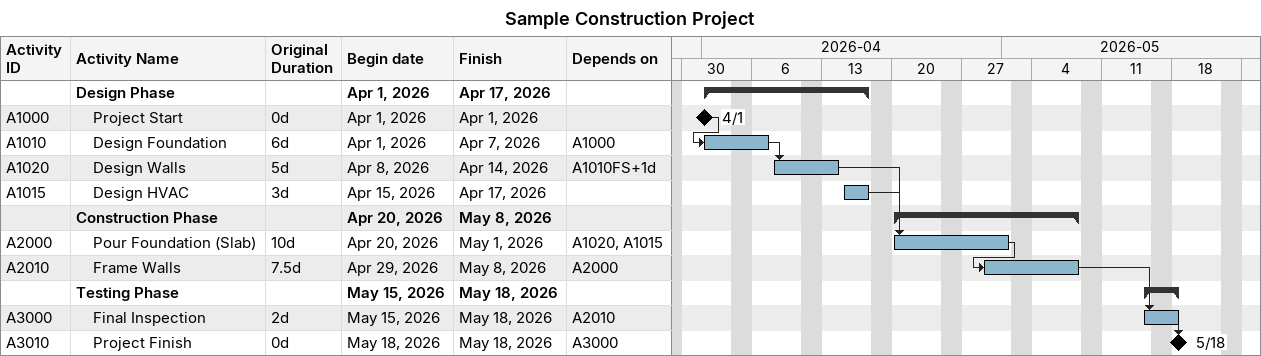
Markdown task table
Sample Construction Project

| ID | Level | Task | Original duration | Start | Finish | Predecessors |
|---|---|---|---|---|---|---|
|  | 1 | **Design Phase** |  | 2026-04-01 | 2026-04-17 |  |
| A1000 | 2 | Project Start | 0d | 2026-04-01 | 2026-04-01 |  |
| A1010 | 2 | Design Foundation | 6d | 2026-04-01 | 2026-04-07 | A1000 |
| A1020 | 2 | Design Walls | 5d | 2026-04-08 | 2026-04-14 | A1010FS+1d |
| A1015 | 2 | Design HVAC | 3d | 2026-04-15 | 2026-04-17 |  |
|  | 1 | **Construction Phase** |  | 2026-04-20 | 2026-05-08 |  |
| A2000 | 2 | Pour Foundation (Slab) | 10d | 2026-04-20 | 2026-05-01 | A1020, A1015 |
| A2010 | 2 | Frame Walls | 7.5d | 2026-04-29 | 2026-05-08 | A2000 |
|  | 1 | **Testing Phase** |  | 2026-05-15 | 2026-05-18 |  |
| A3000 | 2 | Final Inspection | 2d | 2026-05-15 | 2026-05-18 | A2010 |
| A3010 | 2 | Project Finish | 0d | 2026-05-18 | 2026-05-18 | A3000 |
